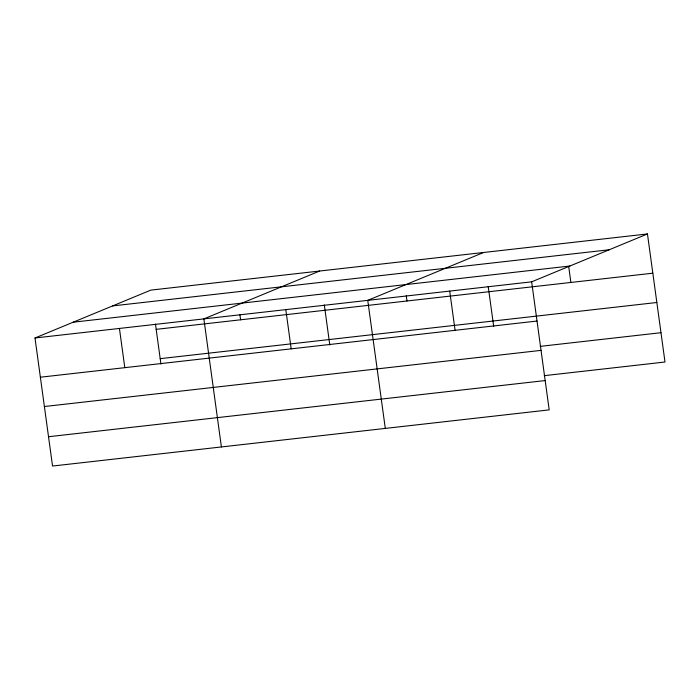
<?xml version="1.0" encoding="UTF-8"?>
<svg xmlns="http://www.w3.org/2000/svg" width="700" height="700" viewBox="0 0 700 700"><rect width="100%" height="100%" fill="white"/><g stroke="black" fill="none" stroke-linecap="round" stroke-linejoin="round"><path stroke-width="1.05" d="M647.456 233.957L531.65 281.829L549.194 409.876L52.544 466.043L35 337.986L150.806 290.124L647.456 233.957L665 362.014L544.233 375.672M319.664 271.031L203.866 318.894L221.401 446.941M483.56 252.499L367.754 300.361L385.297 428.409M112.586 305.918L609.245 249.76M73.22 322.192L569.87 266.026M35 337.986L531.65 281.829M156.179 329.35L652.829 273.184M160.195 358.662L656.845 302.496M40.373 377.213L537.031 321.046M540.216 346.36L660.984 332.701M44.389 406.525L541.039 350.368M48.528 436.73L545.178 380.564M568.706 266.551L570.885 282.45M488.206 286.422L493.692 326.428M449.706 291.095L455.079 330.321M406.262 295.689L406.989 300.991M324.319 304.955L329.796 344.96M285.81 309.627L291.183 348.854M239.881 314.501L240.608 319.804M155.452 324.047L160.93 364.053M119.429 328.44L124.801 367.666"/></g></svg>
